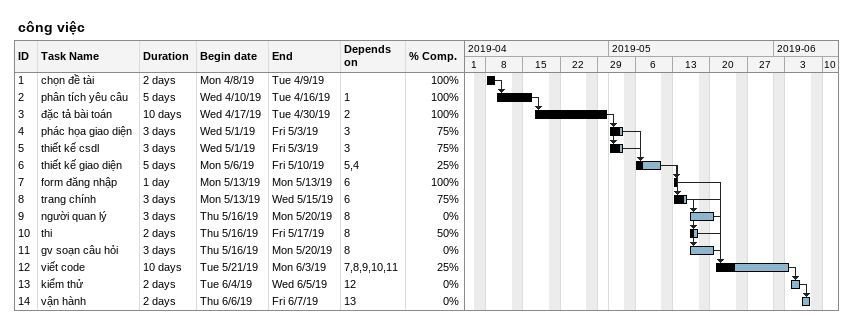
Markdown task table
công việc

| ID | Task | Duration | Start | Finish | Predecessors | % complete |
|---|---|---|---|---|---|---|
| 1 | chọn đề tài | 2d | 2019-04-08 | 2019-04-09 |  | 100 |
| 2 | phân tích yêu câu | 5d | 2019-04-10 | 2019-04-16 | 1 | 100 |
| 3 | đặc tả bài toán | 10d | 2019-04-17 | 2019-04-30 | 2 | 100 |
| 4 | phác họa giao diện | 3d | 2019-05-01 | 2019-05-03 | 3 | 75 |
| 5 | thiết kế csdl | 3d | 2019-05-01 | 2019-05-03 | 3 | 75 |
| 6 | thiết kế giao diện | 5d | 2019-05-06 | 2019-05-10 | 5, 4 | 25 |
| 7 | form đăng nhập | 1d | 2019-05-13 | 2019-05-13 | 6 | 100 |
| 8 | trang chính | 3d | 2019-05-13 | 2019-05-15 | 6 | 75 |
| 9 | người quan lý | 3d | 2019-05-16 | 2019-05-20 | 8 | 0 |
| 10 | thi | 2d | 2019-05-16 | 2019-05-17 | 8 | 50 |
| 11 | gv soạn câu hỏi | 3d | 2019-05-16 | 2019-05-20 | 8 | 0 |
| 12 | viết code | 10d | 2019-05-21 | 2019-06-03 | 7, 8, 9, 10, 11 | 25 |
| 13 | kiểm thử | 2d | 2019-06-04 | 2019-06-05 | 12 | 0 |
| 14 | vận hành | 2d | 2019-06-06 | 2019-06-07 | 13 | 0 |
